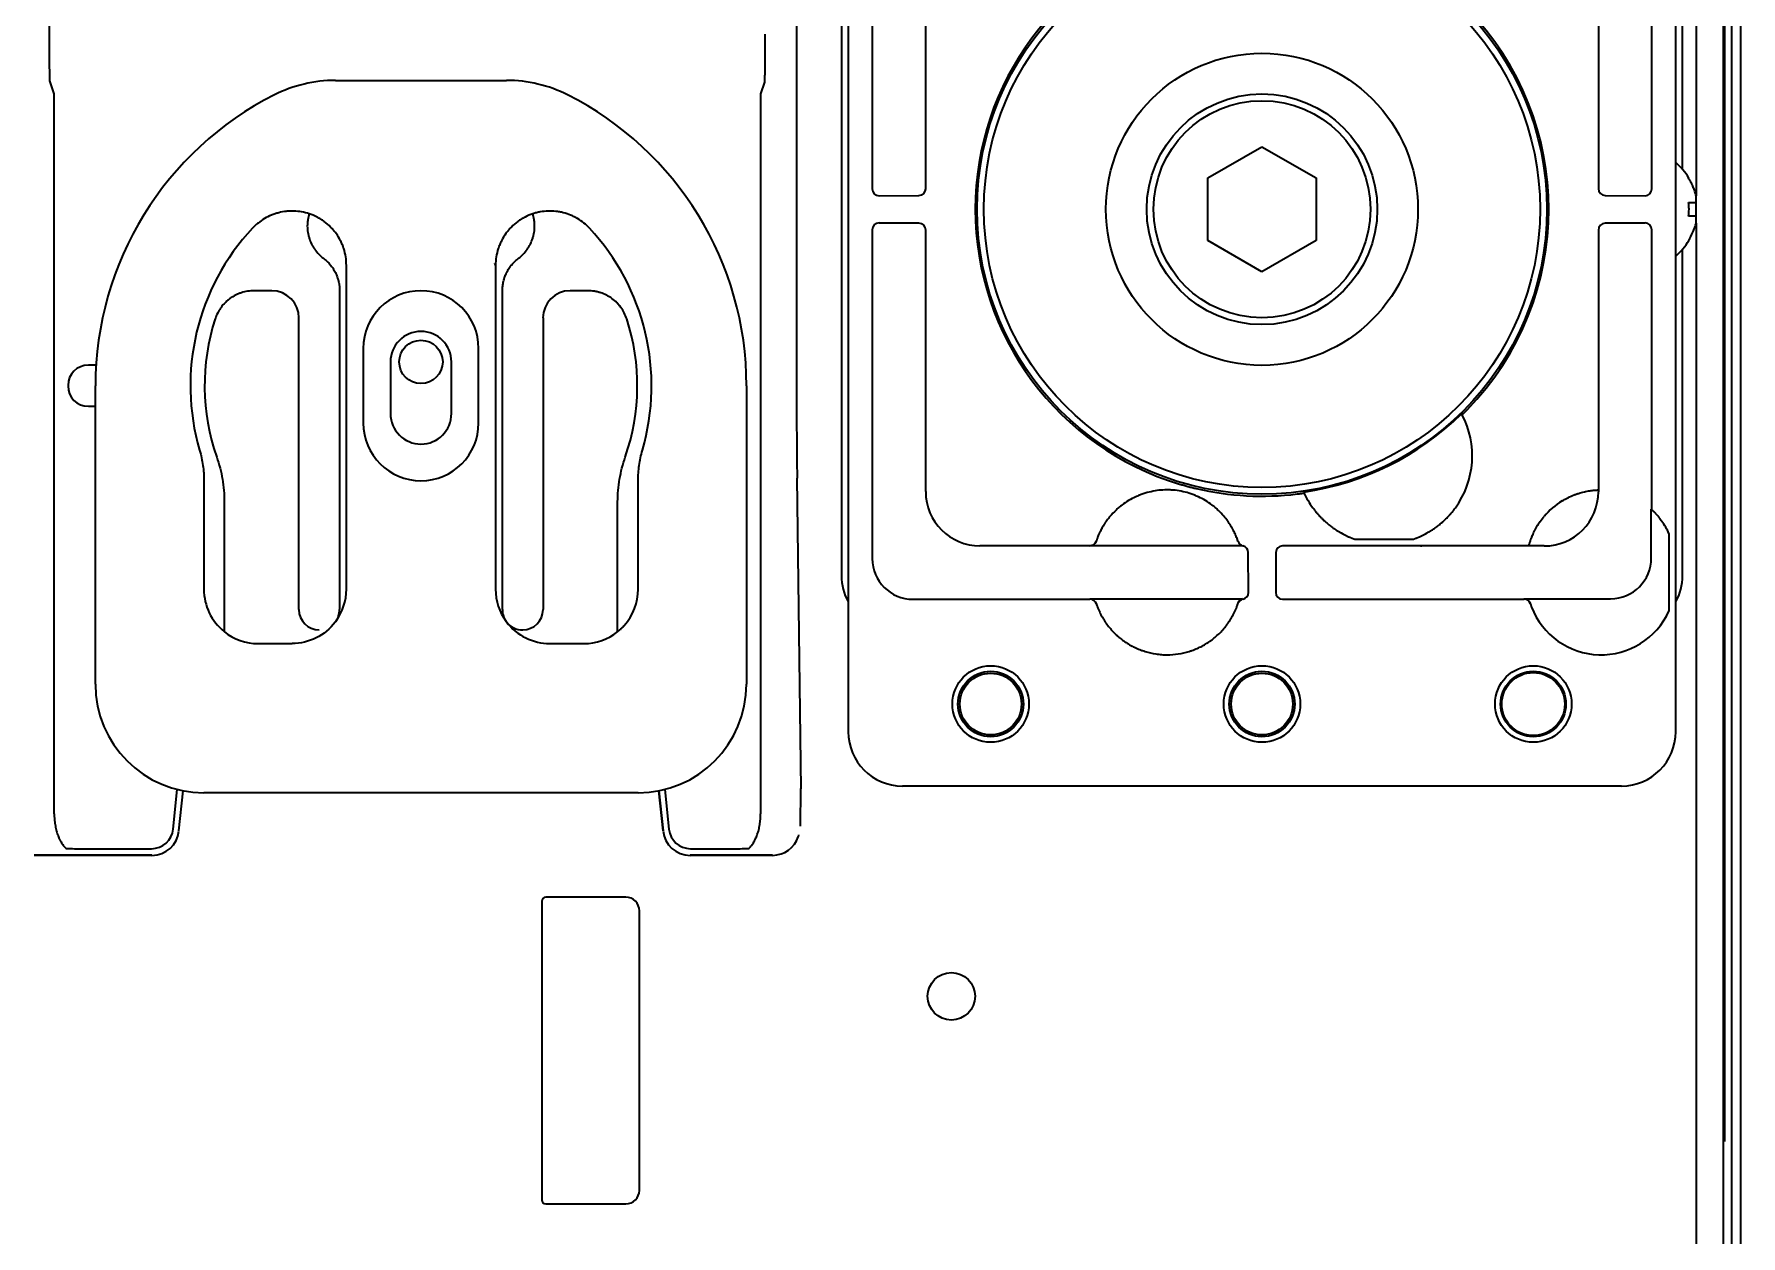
# Model space of a CAD drawing. Extents: x 6327 to 10269, y -393 to 3371.
# Drawn here: x 9053.6 to 9179.4, y 3114.1 to 3202.6 of the extents above; entities that cross this region are included whole.
import ezdxf

# ---------------------------------------------------------------- set-up
doc = ezdxf.new("R2010")
doc.units = 0
doc.header["$LTSCALE"] = 5
doc.layers.add('1', color=7, linetype='CONTINUOUS', true_color=0xffffff)

msp = doc.modelspace()

# ---------------------------------------------------------------- linework, layer by layer
at = {"layer": '1', "color": 7, "linetype": 'Continuous', "lineweight": 35}
for p, q in [((9178.07, 3234.73), (9178.07, 2599.33)), ((9179.37, 2584.53), (9179.37, 3233.93)), ((9178.68, 3230.93), (9178.68, 2587.53)), ((9109.75, 3228.48), (9109.75, 3177.68)), ((9113.57, 3228.23), (9113.57, 3151.23)), ((9174.57, 3151.23), (9174.57, 3228.23)), ((9054.69, 3201.4), (9054.69, 3226.88)), ((9176.07, 3226.5), (9176.07, 3190.73)), ((9178.11, 3121.03), (9178.11, 3222.03)), ((9178.16, 3222.03), (9178.16, 3121.03)), ((9113.07, 3216.73), (9113.07, 3162.73)), ((9175.07, 3192.68), (9175.07, 3216.73)), ((9115.34, 3215.46), (9115.34, 3191.23)), ((9172.81, 3191.23), (9172.81, 3211.86)), ((9119.28, 3191.25), (9119.28, 3210.52)), ((9168.87, 3210.4), (9168.87, 3191.25)), ((9107.42, 3202.64), (9107.42, 3201.11)), ((9055.03, 3198.24), (9054.71, 3199.2)), ((9075.77, 3199.23), (9088.38, 3199.23)), ((9107.4, 3199.09), (9107.11, 3198.24)), ((9055.03, 3145.19), (9055.03, 3198.24)), ((9107.11, 3198.24), (9107.11, 3145.19)), ((9140.07, 3192.04), (9144.07, 3194.34)), ((9144.07, 3194.34), (9148.07, 3192.04)), ((9140.07, 3187.42), (9140.07, 3192.04)), ((9148.07, 3192.04), (9148.07, 3187.42)), ((9175.52, 3192.03), (9175.55, 3192.03)), ((9115.84, 3190.73), (9118.78, 3190.75)), ((9169.36, 3190.75), (9172.31, 3190.73)), ((9176.07, 3189.22), (9176.07, 3190.22)), ((9118.78, 3188.7), (9115.84, 3188.72)), ((9172.31, 3188.72), (9169.36, 3188.7)), ((9176.07, 3188.71), (9176.07, 2694.74)), ((9115.34, 3188.22), (9115.34, 3163.99)), ((9119.28, 3168.93), (9119.28, 3188.2)), ((9144.07, 3185.11), (9140.07, 3187.42)), ((9148.07, 3187.42), (9144.07, 3185.11)), ((9168.87, 3188.2), (9168.87, 3169.05)), ((9172.81, 3167.59), (9172.81, 3188.22)), ((9175.55, 3187.43), (9175.52, 3187.43)), ((9175.07, 3162.73), (9175.07, 3186.77)), ((9076.57, 3161.73), (9076.57, 3185.6)), ((9087.57, 3185.6), (9087.57, 3161.73)), ((9071.07, 3183.73), (9069.75, 3183.73)), ((9076.07, 3183.73), (9076.07, 3160.23)), ((9088.07, 3160.23), (9088.07, 3183.73)), ((9094.39, 3183.73), (9093.07, 3183.73)), ((9073.07, 3160.23), (9073.07, 3181.73)), ((9091.07, 3181.73), (9091.07, 3160.23)), ((9077.82, 3179.48), (9077.82, 3173.98)), ((9086.32, 3173.98), (9086.32, 3179.48)), ((9057.55, 3178.25), (9057.55, 3178.25)), ((9058.12, 3178.25), (9057.55, 3178.25)), ((9079.82, 3178.48), (9079.82, 3174.68)), ((9084.32, 3174.68), (9084.32, 3178.48)), ((9056.05, 3176.75), (9056.05, 3176.75)), ((9056.05, 3176.75), (9056.05, 3176.71)), ((9056.05, 3176.71), (9056.05, 3176.71)), ((9058.07, 3154.73), (9058.07, 3176.73)), ((9106.07, 3176.73), (9106.07, 3154.73)), ((9057.55, 3175.21), (9057.55, 3175.21)), ((9057.55, 3175.21), (9058.07, 3175.21)), ((9077.82, 3173.98), (9077.81, 3173.98)), ((9066.07, 3169.73), (9066.07, 3161.73)), ((9098.07, 3161.73), (9098.07, 3169.73)), ((9109.79, 3169.91), (9110.07, 3147.02)), ((9067.57, 3168.17), (9067.57, 3158.6)), ((9096.57, 3158.6), (9096.57, 3168.17)), ((9168.87, 3169.05), (9168.88, 3169.05)), ((9168.88, 3169.05), (9168.88, 3168.92)), ((9172.77, 3164.03), (9172.77, 3167.62)), ((9174.07, 3165.84), (9174.07, 3160.11)), ((9131.38, 3164.93), (9123.28, 3164.93)), ((9142.62, 3164.92), (9131.37, 3164.92)), ((9131.85, 3165.27), (9131.85, 3165.27)), ((9143.07, 3161.49), (9143.05, 3164.44)), ((9145.09, 3164.44), (9145.08, 3161.49)), ((9150.29, 3164.93), (9145.59, 3164.93)), ((9150.38, 3164.93), (9150.29, 3164.93)), ((9150.88, 3164.93), (9150.38, 3164.93)), ((9150.88, 3165.43), (9155.26, 3165.43)), ((9155.26, 3164.93), (9150.88, 3164.93)), ((9155.76, 3164.93), (9155.26, 3164.93)), ((9155.86, 3164.93), (9155.76, 3164.93)), ((9163.75, 3164.93), (9155.86, 3164.93)), ((9163.75, 3164.92), (9163.75, 3164.93)), ((9164.88, 3164.92), (9163.75, 3164.92)), ((9118.34, 3160.99), (9131.39, 3160.99)), ((9131.37, 3161.03), (9142.55, 3161.03)), ((9131.85, 3160.67), (9131.86, 3160.65)), ((9145.58, 3160.99), (9163.39, 3160.99)), ((9163.37, 3161.03), (9169.77, 3161.03)), ((9070.07, 3157.73), (9072.57, 3157.73)), ((9091.57, 3157.73), (9094.07, 3157.73)), ((9063.8, 3144.04), (9064.1, 3146.97)), ((9064.23, 3143.92), (9064.53, 3146.88)), ((9064.53, 3146.88), (9064.53, 3146.88)), ((9099.61, 3146.88), (9099.92, 3143.92)), ((9099.92, 3143.92), (9099.61, 3146.88)), ((9100.04, 3146.97), (9100.35, 3144.04)), ((9110.04, 3144.27), (9110.07, 3147.02)), ((9117.57, 3147.23), (9170.57, 3147.23)), ((9098.07, 3146.73), (9066.07, 3146.73)), ((9110.04, 3144.27), (9110.04, 3144.27)), ((9064.23, 3143.92), (9064.23, 3143.92)), ((9099.92, 3143.92), (9099.92, 3143.92)), ((9109.89, 3143.49), (9109.93, 3143.62)), ((9053.55, 3142.12), (9062.24, 3142.12)), ((9053.55, 3142.12), (9053.55, 3142.12)), ((9062.24, 3142.12), (9053.55, 3142.12)), ((9056.53, 3142.61), (9062.21, 3142.61)), ((9062.24, 3142.12), (9062.24, 3142.12)), ((9101.91, 3142.12), (9107.99, 3142.12)), ((9101.91, 3142.12), (9101.91, 3142.12)), ((9107.99, 3142.12), (9101.91, 3142.12)), ((9101.94, 3142.61), (9105.61, 3142.61)), ((9107.99, 3142.12), (9107.99, 3142.12)), ((9090.97, 3138.73), (9090.97, 3116.73)), ((9097.17, 3139.03), (9091.27, 3139.03)), ((9098.17, 3117.43), (9098.17, 3138.03)), ((9091.27, 3116.43), (9097.17, 3116.43))]:
    msp.add_line(p, q, dxfattribs=at)
for centre, radius in [((9144.07, 3189.73), 21), ((9144.07, 3189.73), 20.5), ((9144.07, 3189.73), 11.5), ((9144.07, 3189.73), 8.5), ((9144.07, 3189.73), 8), ((9082.07, 3178.48), 1.6), ((9124.07, 3153.27), 2.82), ((9124.07, 3153.27), 2.41), ((9144.07, 3153.27), 2.82), ((9144.07, 3153.27), 2.41), ((9164.07, 3153.27), 2.82), ((9164.07, 3153.27), 2.41), ((9164.07, 3153.27), 2.32), ((9124.07, 3153.27), 2.27), ((9144.07, 3153.27), 2.27), ((9121.17, 3131.73), 1.75)]:
    msp.add_circle(centre, radius, dxfattribs=at)
for centre, radius, start, end in [((9144.07, 3189.73), 21.14, 106.698, 253.3023), ((9144.07, 3189.73), 21.14, 315.6607, 44.3393), ((9075.77, 3189.23), 10, 90, 116.7655), ((9088.38, 3189.23), 10, 63.2345, 90), ((9082.07, 3176.73), 24, 116.7655, 180), ((9082.07, 3176.73), 24, 0, 63.2345), ((9171.45, 3189.53), 4.8, 31.3727, 49.458), ((9082.07, 3176.73), 17, 136.9472, 196.2606), ((9082.07, 3176.73), 17, 343.7394, 43.0512), ((9171.45, 3189.93), 4.8, 310.542, 328.6273), ((9082.07, 3179.48), 4.25, 0, 180), ((9082.07, 3176.73), 15.95, 162.0029, 199.2463), ((9082.07, 3176.73), 15.95, 340.7537, 17.9971), ((9082.07, 3178.48), 2.25, 0, 180), ((9082.07, 3174.68), 2.25, 180, 0), ((9144.07, 3189.73), 21.07, 278.3892, 314.3021), ((9153.07, 3171.55), 6.5, 323.9482, 27.9503), ((9082.07, 3173.98), 4.25, 180, 0), ((9144.07, 3189.73), 21.14, 256.7503, 277.0306), ((9153.07, 3171.55), 6.5, 204.741, 216.0518), ((9169.07, 3163.55), 5.5, 121.5261, 139.8844), ((9169.07, 3163.55), 5.5, 24.62, 35.3312), ((9169.07, 3162.4), 5.5, 201.107, 335.38), ((9066.07, 3154.73), 8, 180, 270), ((9098.07, 3154.73), 8, 270, 0), ((9091.27, 3138.73), 0.3, 90, 180), ((9097.17, 3138.03), 1, 0, 90), ((9091.27, 3116.73), 0.3, 180, 270), ((9097.17, 3117.43), 1, 270, 0)]:
    msp.add_arc(centre, radius, start, end, dxfattribs=at)
for centre, major_axis, ratio, start_param, end_param in [((9115.84, 3191.23), (0.448, 0.224), 0.999239, 2.678052, 4.248696), ((9118.78, 3191.25), (0.224, 0.447), 0.99981, 3.605286, 5.17593), ((9169.37, 3191.25), (-0.224, 0.447), 0.99981, 1.107255, 2.677899), ((9172.31, 3191.23), (-0.448, 0.224), 0.999239, 2.03449, 3.605134), ((9115.84, 3188.22), (-0.448, 0.224), 0.999239, 5.176082, 6.746726), ((9118.78, 3188.2), (0.224, -0.447), 0.99981, 1.107255, 2.677899), ((9169.37, 3188.2), (-0.224, -0.447), 0.99981, 3.605286, 5.17593), ((9172.31, 3188.22), (0.448, 0.224), 0.999239, 5.819644, 7.390288), ((9071.07, 3181.72), (-1.42, -1.42), 0.998783, 2.356803, 3.926382), ((9093.07, 3181.72), (1.42, -1.42), 0.998783, 2.356803, 3.926382), ((9057.55, 3176.75), (1.06, -1.06), 0.998631, 2.356537, 3.926648), ((9109.99, 3177.64), (0, -13.52), 0.017454, 4.70958, 5.321395), ((9057.55, 3176.71), (-1.06, -1.06), 0.998631, 5.49813, 7.068241), ((5671.45, -72.1), (3486.44, 3247.99), 0.03512, 6.273761, 6.274076), ((9123.28, 3168.93), (-2.83, 2.83), 0.999924, 0.78555, 2.356042), ((13843.25, 3974.77), (4696.56, 804.42), 0.03512, 3.150702, 3.151017), ((9164.87, 3168.92), (-2.83, 2.83), 0.999695, 2.356347, 3.926839), ((9170.77, -4059.09), (0, 7227.62), 0.017452, 6.267025, 6.267338), ((9131.38, 3165.43), (0.475, -0.156), 0.999831, 5.030486, 6.282512), ((9142.78, 3165.41), (0.476, 0.155), 0.999754, 3.133975, 4.161422), ((9142.55, 3164.43), (-0.447, 0.224), 0.99981, 3.605286, 4.952817), ((9145.59, 3164.43), (0.447, 0.224), 0.99981, 1.107255, 2.677899), ((9118.34, 3163.99), (2.12, 2.12), 0.999543, 2.356347, 3.926839), ((9169.77, 3164.03), (2.12, -2.12), 0.999695, 5.497939, 7.068431), ((9117.07, 3162.73), (-2.83, -2.83), 0.999695, 5.497939, 6.003271), ((9171.07, 3162.73), (2.83, -2.83), 0.999695, 0.279915, 0.785246), ((9070.07, 3161.73), (2.83, 2.83), 0.999695, 2.356347, 3.251938), ((9072.57, 3161.73), (-2.83, 2.83), 0.999695, 3.290549, 3.926839), ((9091.57, 3161.73), (2.83, 2.83), 0.999695, 2.356347, 2.992639), ((9094.07, 3161.73), (-2.83, 2.83), 0.999695, 3.197702, 3.926839), ((9131.39, 3160.49), (-0.475, -0.157), 0.999831, 3.145682, 4.39242), ((9142.77, 3160.51), (0.473, -0.161), 0.999761, 2.10121, 3.149501), ((9142.55, 3161.53), (-0.224, 0.447), 0.99981, 2.678052, 2.916971), ((9142.57, 3161.49), (-0.224, 0.448), 0.999239, 2.880101, 4.248696), ((9145.58, 3161.49), (0.224, 0.448), 0.999239, 2.03449, 3.605134), ((9169.07, 3162.9), (5.68, 1.92), 0.999938, 3.132345, 3.139281), ((9163.39, 3160.49), (-0.474, -0.159), 0.999831, 3.141593, 4.388346), ((9169.08, 3162.4), (5.23, 1.73), 0.999252, 3.138522, 3.145428), ((9074.57, 3160.23), (1.06, 1.06), 0.998783, 2.356803, 3.926991), ((9074.57, 3160.23), (-1.06, 1.06), 0.998783, 3.302332, 3.926382), ((9089.57, 3160.23), (1.06, 1.06), 0.998783, 2.356803, 2.980862), ((9089.57, 3160.23), (-1.06, 1.06), 0.998783, 2.356195, 3.926382), ((9070.07, 3161.73), (2.83, 2.83), 0.999695, 3.251938, 3.926839), ((9089.57, 3160.23), (1.06, 1.06), 0.998783, 3.018958, 3.926991), ((9091.57, 3161.73), (2.83, 2.83), 0.999695, 3.006925, 3.926839), ((9094.07, 3161.73), (-2.83, 2.83), 0.999695, 2.356347, 3.031247), ((9117.57, 3151.23), (2.83, 2.83), 0.999695, 2.356347, 3.926839), ((9170.57, 3151.23), (-2.83, 2.83), 0.999695, 2.356347, 3.926839), ((9109.82, 3167.48), (0.25, -20.46), 0.00052, 0.014008, 0.042602), ((9062.21, 3144.21), (-0.59, 1.49), 0.998412, 2.762801, 4.229076), ((9062.24, 3144.12), (0.74, -1.86), 0.999602, 5.904393, 7.370669), ((9101.91, 3144.12), (-0.74, -1.86), 0.999602, 5.195702, 6.661977), ((9101.94, 3144.21), (-0.59, -1.49), 0.998412, 5.195702, 6.661977), ((9107.99, 3144.12), (-0.63, -1.9), 0.999618, 0.32105, 1.570779), ((9056.53, 3142.71), (1.5, 0), 0.066383, 4.332394, 4.712389), ((9105.61, 3142.71), (1.5, 0), 0.066383, 4.712389, 5.092384)]:
    msp.add_ellipse(centre, major_axis=major_axis, ratio=ratio, start_param=start_param, end_param=end_param, dxfattribs=at)
at = {"layer": '1', "color": 7, "linetype": 'Continuous', "lineweight": 35, "extrusion": (2.95823e-31, -1.17146e-15, -1)}
msp.add_ellipse((9072.57, 3161.73), major_axis=(-2.83, 2.83), ratio=0.999695, start_param=3.006925, end_param=3.926839, dxfattribs=at)
at = {"layer": '1', "color": 7, "linetype": 'Continuous', "lineweight": 35}
for points, degree, knots in [([(9054.71, 3199.2), (9054.71, 3199.38), (9054.71, 3199.5), (9054.7, 3199.66), (9054.7, 3200.1), (9054.69, 3200.39), (9054.69, 3200.65), (9054.69, 3200.91), (9054.69, 3201.16), (9054.69, 3201.4)], 2, [0, 0, 0, 0.125, 0.125, 0.25, 0.5, 0.5, 0.75, 0.75, 1, 1, 1]), ([(9107.42, 3201.11), (9107.42, 3201.01), (9107.42, 3200.92), (9107.42, 3200.77), (9107.42, 3200.73), (9107.42, 3200.63), (9107.42, 3200.59), (9107.41, 3200.45), (9107.41, 3200.36), (9107.41, 3200.19), (9107.41, 3200.1), (9107.41, 3199.98), (9107.41, 3199.94), (9107.41, 3199.86), (9107.41, 3199.82), (9107.41, 3199.7), (9107.41, 3199.62), (9107.4, 3199.47), (9107.4, 3199.39), (9107.4, 3199.28), (9107.4, 3199.22), (9107.4, 3199.17), (9107.4, 3199.13), (9107.4, 3199.11), (9107.4, 3199.09)], 3, [0, 0, 0, 0, 0.125, 0.125, 0.1875, 0.1875, 0.25, 0.25, 0.375, 0.375, 0.5, 0.5, 0.5625, 0.5625, 0.625, 0.625, 0.75, 0.75, 0.875, 0.875, 0.9375, 0.96875, 0.96875, 1, 1, 1, 1]), ([(9073.83, 3189.4), (9073.65, 3189.46), (9073.46, 3189.51), (9073.09, 3189.57), (9072.9, 3189.59), (9072.67, 3189.6), (9072.62, 3189.6), (9072.52, 3189.6), (9072.47, 3189.6), (9072.33, 3189.6), (9072.24, 3189.59), (9071.95, 3189.56), (9071.77, 3189.52), (9071.49, 3189.45), (9071.4, 3189.43), (9071.27, 3189.38), (9071.22, 3189.37), (9071.13, 3189.33), (9071.09, 3189.32), (9070.87, 3189.22), (9070.7, 3189.14), (9070.37, 3188.95), (9070.22, 3188.84), (9070.03, 3188.69), (9069.99, 3188.66), (9069.92, 3188.6), (9069.82, 3188.5), (9069.72, 3188.4), (9069.65, 3188.33)], 3, [0, 0, 0, 0, 0.125, 0.125, 0.25, 0.25, 0.28125, 0.28125, 0.3125, 0.3125, 0.375, 0.375, 0.5, 0.5, 0.5625, 0.5625, 0.59375, 0.59375, 0.625, 0.625, 0.75, 0.75, 0.875, 0.875, 0.90625, 0.90625, 0.9375, 1, 1, 1, 1]), ([(9094.5, 3188.33), (9094.36, 3188.47), (9094.23, 3188.6), (9093.93, 3188.84), (9093.78, 3188.94), (9093.57, 3189.07), (9093.53, 3189.09), (9093.45, 3189.14), (9093.4, 3189.16), (9093.28, 3189.22), (9093.19, 3189.26), (9092.93, 3189.37), (9092.75, 3189.43), (9092.47, 3189.5), (9092.38, 3189.52), (9092.24, 3189.55), (9092.19, 3189.55), (9092.1, 3189.57), (9092.05, 3189.57), (9091.81, 3189.6), (9091.62, 3189.61), (9091.25, 3189.59), (9091.06, 3189.57), (9090.82, 3189.53), (9090.77, 3189.52), (9090.68, 3189.5), (9090.54, 3189.47), (9090.41, 3189.43), (9090.32, 3189.4)], 3, [0, 0, 0, 0, 0.125, 0.125, 0.25, 0.25, 0.28125, 0.28125, 0.3125, 0.3125, 0.375, 0.375, 0.5, 0.5, 0.5625, 0.5625, 0.59375, 0.59375, 0.625, 0.625, 0.75, 0.75, 0.875, 0.875, 0.90625, 0.90625, 0.9375, 1, 1, 1, 1]), ([(9175.52, 3190.23), (9175.64, 3190.23), (9175.75, 3190.23), (9175.89, 3190.23), (9175.93, 3190.23), (9176.01, 3190.23), (9176.04, 3190.23), (9176.07, 3190.23)], 3, [0, 0, 0, 0, 0.5, 0.5, 0.75, 0.75, 1, 1, 1, 1]), ([(9073.83, 3189.4), (9073.78, 3189.25), (9073.75, 3189.11), (9073.72, 3188.92), (9073.72, 3188.88), (9073.71, 3188.8), (9073.7, 3188.76), (9073.7, 3188.65), (9073.69, 3188.57), (9073.69, 3188.34), (9073.71, 3188.19), (9073.74, 3187.96), (9073.76, 3187.89), (9073.78, 3187.78), (9073.79, 3187.74), (9073.81, 3187.67), (9073.83, 3187.63), (9073.88, 3187.45), (9073.94, 3187.31), (9074.04, 3187.1), (9074.1, 3187), (9074.16, 3186.9), (9074.2, 3186.84), (9074.23, 3186.81), (9074.34, 3186.65), (9074.43, 3186.53), (9074.65, 3186.31), (9074.76, 3186.21), (9074.88, 3186.12)], 3, [0, 0, 0, 0, 0.125, 0.125, 0.15625, 0.15625, 0.1875, 0.1875, 0.25, 0.25, 0.375, 0.375, 0.4375, 0.4375, 0.46875, 0.46875, 0.5, 0.5, 0.625, 0.625, 0.6875, 0.71875, 0.71875, 0.75, 0.75, 0.875, 0.875, 1, 1, 1, 1]), ([(9076.57, 3185.6), (9076.57, 3185.81), (9076.56, 3186.02), (9076.49, 3186.43), (9076.44, 3186.63), (9076.37, 3186.86), (9076.36, 3186.88), (9076.35, 3186.93), (9076.34, 3186.96), (9076.31, 3187.03), (9076.29, 3187.08), (9076.23, 3187.22), (9076.19, 3187.32), (9076.05, 3187.6), (9075.94, 3187.77), (9075.79, 3187.99), (9075.75, 3188.03), (9075.71, 3188.09), (9075.69, 3188.11), (9075.66, 3188.15), (9075.57, 3188.25), (9075.48, 3188.35), (9075.26, 3188.57), (9075.11, 3188.71), (9074.9, 3188.86), (9074.85, 3188.89), (9074.77, 3188.95), (9074.72, 3188.98), (9074.59, 3189.06), (9074.5, 3189.11), (9074.22, 3189.25), (9074.03, 3189.33), (9073.83, 3189.4)], 3, [0, 0, 0, 0, 0.125, 0.125, 0.25, 0.25, 0.265625, 0.265625, 0.28125, 0.28125, 0.3125, 0.3125, 0.375, 0.375, 0.5, 0.5, 0.53125, 0.53125, 0.546875, 0.546875, 0.5625, 0.625, 0.625, 0.75, 0.75, 0.78125, 0.78125, 0.8125, 0.8125, 0.875, 0.875, 1, 1, 1, 1]), ([(9090.32, 3189.4), (9090.12, 3189.33), (9089.93, 3189.25), (9089.65, 3189.11), (9089.56, 3189.06), (9089.42, 3188.98), (9089.38, 3188.95), (9089.29, 3188.89), (9089.25, 3188.86), (9089.04, 3188.71), (9088.88, 3188.57), (9088.66, 3188.35), (9088.57, 3188.25), (9088.49, 3188.15), (9088.46, 3188.11), (9088.44, 3188.09), (9088.39, 3188.03), (9088.36, 3187.99), (9088.21, 3187.77), (9088.1, 3187.6), (9087.96, 3187.32), (9087.91, 3187.22), (9087.86, 3187.08), (9087.84, 3187.03), (9087.81, 3186.96), (9087.8, 3186.93), (9087.78, 3186.88), (9087.77, 3186.86), (9087.7, 3186.63), (9087.65, 3186.43), (9087.59, 3186.02), (9087.57, 3185.81), (9087.57, 3185.6)], 3, [0, 0, 0, 0, 0.125, 0.125, 0.1875, 0.1875, 0.21875, 0.21875, 0.25, 0.25, 0.375, 0.375, 0.4375, 0.453125, 0.453125, 0.46875, 0.46875, 0.5, 0.5, 0.625, 0.625, 0.6875, 0.6875, 0.71875, 0.71875, 0.734375, 0.734375, 0.75, 0.75, 0.875, 0.875, 1, 1, 1, 1]), ([(9089.26, 3186.12), (9089.38, 3186.21), (9089.5, 3186.31), (9089.71, 3186.53), (9089.81, 3186.65), (9089.92, 3186.81), (9089.94, 3186.84), (9089.98, 3186.9), (9090.05, 3187), (9090.1, 3187.1), (9090.2, 3187.31), (9090.26, 3187.45), (9090.32, 3187.63), (9090.33, 3187.67), (9090.35, 3187.74), (9090.36, 3187.78), (9090.39, 3187.89), (9090.4, 3187.96), (9090.44, 3188.19), (9090.45, 3188.34), (9090.45, 3188.57), (9090.45, 3188.65), (9090.44, 3188.76), (9090.44, 3188.8), (9090.43, 3188.88), (9090.42, 3188.92), (9090.4, 3189.11), (9090.36, 3189.25), (9090.32, 3189.4)], 3, [0, 0, 0, 0, 0.125, 0.125, 0.25, 0.25, 0.28125, 0.28125, 0.3125, 0.375, 0.375, 0.5, 0.5, 0.53125, 0.53125, 0.5625, 0.5625, 0.625, 0.625, 0.75, 0.75, 0.8125, 0.8125, 0.84375, 0.84375, 0.875, 0.875, 1, 1, 1, 1]), ([(9175.52, 3187.43), (9175.64, 3187.63), (9175.75, 3187.84), (9175.89, 3188.16), (9175.93, 3188.27), (9176.01, 3188.5), (9176.04, 3188.61), (9176.07, 3188.73)], 3, [0, 0, 0, 0, 0.5, 0.5, 0.75, 0.75, 1, 1, 1, 1]), ([(9074.88, 3186.12), (9074.98, 3186.05), (9075.06, 3185.97), (9075.23, 3185.82), (9075.31, 3185.73), (9075.42, 3185.6), (9075.47, 3185.53), (9075.52, 3185.46), (9075.56, 3185.41), (9075.57, 3185.39), (9075.65, 3185.27), (9075.71, 3185.17), (9075.81, 3184.96), (9075.86, 3184.86), (9075.91, 3184.69), (9075.93, 3184.64), (9075.96, 3184.56), (9075.96, 3184.53), (9075.98, 3184.47), (9075.99, 3184.44), (9076.02, 3184.3), (9076.06, 3184.08), (9076.07, 3183.84), (9076.07, 3183.73)], 3, [0, 0, 0, 0, 0.125, 0.125, 0.25, 0.25, 0.3125, 0.34375, 0.34375, 0.375, 0.375, 0.5, 0.5, 0.625, 0.625, 0.6875, 0.6875, 0.71875, 0.71875, 0.75, 0.75, 0.875, 1, 1, 1, 1]), ([(9088.07, 3183.73), (9088.07, 3183.84), (9088.08, 3183.96), (9088.11, 3184.19), (9088.13, 3184.3), (9088.17, 3184.47), (9088.18, 3184.52), (9088.2, 3184.61), (9088.21, 3184.63), (9088.23, 3184.69), (9088.24, 3184.72), (9088.29, 3184.85), (9088.33, 3184.96), (9088.44, 3185.17), (9088.49, 3185.26), (9088.59, 3185.41), (9088.62, 3185.46), (9088.67, 3185.53), (9088.69, 3185.55), (9088.72, 3185.6), (9088.74, 3185.62), (9088.84, 3185.73), (9088.99, 3185.9), (9089.17, 3186.05), (9089.26, 3186.12)], 3, [0, 0, 0, 0, 0.125, 0.125, 0.25, 0.25, 0.3125, 0.3125, 0.34375, 0.34375, 0.375, 0.375, 0.5, 0.5, 0.625, 0.625, 0.6875, 0.6875, 0.71875, 0.71875, 0.75, 0.75, 0.875, 1, 1, 1, 1]), ([(9069.75, 3183.73), (9069.6, 3183.73), (9069.44, 3183.71), (9069.13, 3183.66), (9068.98, 3183.63), (9068.79, 3183.57), (9068.75, 3183.55), (9068.68, 3183.53), (9068.57, 3183.48), (9068.46, 3183.44), (9068.26, 3183.33), (9068.12, 3183.25), (9067.96, 3183.13), (9067.93, 3183.11), (9067.87, 3183.06), (9067.84, 3183.03), (9067.75, 3182.96), (9067.69, 3182.9), (9067.52, 3182.74), (9067.42, 3182.62), (9067.31, 3182.46), (9067.29, 3182.43), (9067.24, 3182.36), (9067.22, 3182.33), (9067.16, 3182.23), (9067.12, 3182.16), (9067.01, 3181.95), (9066.95, 3181.8), (9066.9, 3181.65)], 3, [0, 0, 0, 0, 0.125, 0.125, 0.25, 0.25, 0.28125, 0.28125, 0.3125, 0.375, 0.375, 0.5, 0.5, 0.53125, 0.53125, 0.5625, 0.5625, 0.625, 0.625, 0.75, 0.75, 0.78125, 0.78125, 0.8125, 0.8125, 0.875, 0.875, 1, 1, 1, 1]), ([(9097.24, 3181.65), (9097.19, 3181.8), (9097.13, 3181.95), (9096.99, 3182.23), (9096.91, 3182.36), (9096.79, 3182.52), (9096.77, 3182.55), (9096.72, 3182.61), (9096.65, 3182.71), (9096.57, 3182.79), (9096.4, 3182.96), (9096.28, 3183.06), (9096.12, 3183.18), (9096.09, 3183.2), (9096.03, 3183.24), (9095.99, 3183.26), (9095.89, 3183.32), (9095.82, 3183.36), (9095.61, 3183.47), (9095.47, 3183.53), (9095.28, 3183.59), (9095.25, 3183.6), (9095.17, 3183.62), (9095.13, 3183.63), (9095.02, 3183.66), (9094.94, 3183.68), (9094.71, 3183.71), (9094.55, 3183.73), (9094.39, 3183.73)], 3, [0, 0, 0, 0, 0.125, 0.125, 0.25, 0.25, 0.28125, 0.28125, 0.3125, 0.375, 0.375, 0.5, 0.5, 0.53125, 0.53125, 0.5625, 0.5625, 0.625, 0.625, 0.75, 0.75, 0.78125, 0.78125, 0.8125, 0.8125, 0.875, 0.875, 1, 1, 1, 1]), ([(9158.81, 3174.6), (9158.82, 3174.6), (9158.82, 3174.6), (9158.83, 3174.6), (9158.83, 3174.61), (9158.84, 3174.61), (9158.84, 3174.61), (9158.84, 3174.62), (9158.84, 3174.62), (9158.86, 3174.63), (9158.87, 3174.64), (9158.89, 3174.66), (9158.9, 3174.67), (9158.92, 3174.68), (9158.93, 3174.7), (9158.95, 3174.71), (9158.97, 3174.73), (9158.98, 3174.74), (9159.01, 3174.77), (9159.03, 3174.79), (9159.06, 3174.82), (9159.08, 3174.83), (9159.1, 3174.86), (9159.11, 3174.87), (9159.15, 3174.9), (9159.17, 3174.93), (9159.19, 3174.95)], 3, [0, 0, 0, 0, 0.125, 0.125, 0.1875, 0.1875, 0.21875, 0.21875, 0.25, 0.25, 0.375, 0.375, 0.4375, 0.4375, 0.5, 0.5625, 0.5625, 0.625, 0.625, 0.75, 0.75, 0.8125, 0.8125, 0.875, 0.875, 1, 1, 1, 1]), ([(9067.01, 3171.47), (9067.11, 3171.2), (9067.19, 3170.93), (9067.33, 3170.39), (9067.44, 3169.85), (9067.51, 3169.29), (9067.56, 3168.74), (9067.57, 3168.46), (9067.57, 3168.17)], 3, [0, 0, 0, 0, 0.25, 0.25, 0.5, 0.75, 0.75, 1, 1, 1, 1]), ([(9096.57, 3168.17), (9096.57, 3168.46), (9096.58, 3168.74), (9096.63, 3169.29), (9096.7, 3169.85), (9096.82, 3170.39), (9096.96, 3170.93), (9097.04, 3171.2), (9097.13, 3171.47)], 3, [0, 0, 0, 0, 0.25, 0.25, 0.5, 0.75, 0.75, 1, 1, 1, 1]), ([(9138, 3169.48), (9138.1, 3169.45), (9138.2, 3169.42), (9138.41, 3169.36), (9138.61, 3169.3), (9138.82, 3169.25), (9139.02, 3169.2), (9139.12, 3169.17), (9139.23, 3169.15)], 3, [0, 0, 0, 0, 0.25, 0.25, 0.5, 0.75, 0.75, 1, 1, 1, 1]), ([(9141.26, 3167.11), (9141.14, 3167.26), (9141, 3167.41), (9140.78, 3167.61), (9140.71, 3167.68), (9140.59, 3167.78), (9140.55, 3167.81), (9140.48, 3167.87), (9140.44, 3167.9), (9140.24, 3168.05), (9140.07, 3168.16), (9139.73, 3168.37), (9139.56, 3168.46), (9139.29, 3168.58), (9139.2, 3168.62), (9139.06, 3168.68), (9139.01, 3168.7), (9138.92, 3168.73), (9138.87, 3168.75), (9138.64, 3168.83), (9138.45, 3168.88), (9138.06, 3168.96), (9137.86, 3169), (9137.57, 3169.03), (9137.47, 3169.04), (9137.32, 3169.04), (9137.27, 3169.05), (9137.17, 3169.05), (9137.12, 3169.05), (9136.87, 3169.05), (9136.67, 3169.04), (9136.28, 3169), (9136.09, 3168.96), (9135.7, 3168.88), (9135.51, 3168.83), (9135.27, 3168.75), (9135.22, 3168.73), (9135.13, 3168.7), (9134.99, 3168.64), (9134.85, 3168.58), (9134.58, 3168.46), (9134.41, 3168.37), (9134.07, 3168.16), (9133.91, 3168.05), (9133.71, 3167.9), (9133.67, 3167.87), (9133.59, 3167.81), (9133.47, 3167.71), (9133.36, 3167.61), (9133.15, 3167.41), (9133.01, 3167.26), (9132.88, 3167.11)], 3, [0, 0, 0, 0, 0.0625, 0.0625, 0.09375, 0.09375, 0.109375, 0.109375, 0.125, 0.125, 0.1875, 0.1875, 0.25, 0.25, 0.28125, 0.28125, 0.296875, 0.296875, 0.3125, 0.3125, 0.375, 0.375, 0.4375, 0.4375, 0.46875, 0.46875, 0.484375, 0.484375, 0.5, 0.5, 0.5625, 0.5625, 0.625, 0.625, 0.6875, 0.6875, 0.703125, 0.703125, 0.71875, 0.75, 0.75, 0.8125, 0.8125, 0.875, 0.875, 0.890625, 0.890625, 0.90625, 0.9375, 0.9375, 1, 1, 1, 1]), ([(9146.66, 3168.75), (9146.69, 3168.75), (9146.73, 3168.75), (9146.78, 3168.76), (9146.79, 3168.76), (9146.82, 3168.77), (9146.84, 3168.77), (9146.88, 3168.78), (9146.91, 3168.78), (9146.96, 3168.79), (9146.97, 3168.79), (9146.99, 3168.79), (9147, 3168.79), (9147.01, 3168.8), (9147.01, 3168.8), (9147.04, 3168.8), (9147.06, 3168.81), (9147.09, 3168.81), (9147.09, 3168.81), (9147.1, 3168.81), (9147.11, 3168.81), (9147.12, 3168.82), (9147.13, 3168.82), (9147.14, 3168.82), (9147.15, 3168.83), (9147.16, 3168.83), (9147.17, 3168.83), (9147.17, 3168.83), (9147.17, 3168.83), (9147.17, 3168.83)], 3, [0, 0, 0, 0, 0.125, 0.125, 0.1875, 0.1875, 0.25, 0.25, 0.375, 0.375, 0.4375, 0.4375, 0.46875, 0.46875, 0.5, 0.5, 0.625, 0.625, 0.65625, 0.65625, 0.6875, 0.6875, 0.75, 0.75, 0.875, 0.875, 0.9375, 0.9375, 1, 1, 1, 1]), ([(9166.2, 3168.24), (9166.27, 3168.28), (9166.34, 3168.33), (9166.49, 3168.41), (9166.56, 3168.44), (9166.78, 3168.55), (9166.93, 3168.62), (9167.12, 3168.69), (9167.15, 3168.71), (9167.21, 3168.73), (9167.23, 3168.73), (9167.27, 3168.75), (9167.36, 3168.78), (9167.45, 3168.81), (9167.59, 3168.85), (9167.66, 3168.87), (9167.8, 3168.9), (9167.87, 3168.92), (9167.93, 3168.93)], 3, [0, 0, 0, 0, 0.125, 0.125, 0.25, 0.25, 0.5, 0.5, 0.5625, 0.5625, 0.59375, 0.59375, 0.625, 0.75, 0.75, 0.875, 0.875, 1, 1, 1, 1]), ([(9167.93, 3168.93), (9168, 3168.95), (9168.07, 3168.96), (9168.2, 3168.98), (9168.26, 3168.99), (9168.37, 3169.01), (9168.43, 3169.01), (9168.52, 3169.03), (9168.57, 3169.03), (9168.65, 3169.04), (9168.69, 3169.04), (9168.75, 3169.04), (9168.77, 3169.04), (9168.82, 3169.05), (9168.85, 3169.05), (9168.86, 3169.05), (9168.87, 3169.05)], 3, [0, 0, 0, 0, 0.125, 0.125, 0.25, 0.25, 0.375, 0.375, 0.5, 0.5, 0.625, 0.625, 0.75, 0.75, 0.875, 1, 1, 1, 1]), ([(9132.88, 3167.11), (9132.79, 3167.01), (9132.71, 3166.9), (9132.59, 3166.74), (9132.55, 3166.69), (9132.5, 3166.61), (9132.48, 3166.58), (9132.45, 3166.53), (9132.43, 3166.5), (9132.34, 3166.36), (9132.28, 3166.26), (9132.2, 3166.11), (9132.18, 3166.06), (9132.15, 3166), (9132.14, 3165.98), (9132.13, 3165.96), (9132.12, 3165.95), (9132.1, 3165.91), (9132.09, 3165.89), (9132.04, 3165.78), (9132.01, 3165.7), (9131.97, 3165.6), (9131.96, 3165.59), (9131.95, 3165.56), (9131.95, 3165.55), (9131.94, 3165.54), (9131.93, 3165.5), (9131.9, 3165.43), (9131.89, 3165.39), (9131.88, 3165.36), (9131.88, 3165.35), (9131.87, 3165.33), (9131.87, 3165.33), (9131.86, 3165.31), (9131.85, 3165.29), (9131.85, 3165.28), (9131.85, 3165.28)], 3, [0, 0, 0, 0, 0.125, 0.125, 0.1875, 0.1875, 0.21875, 0.21875, 0.25, 0.25, 0.375, 0.375, 0.4375, 0.4375, 0.453125, 0.453125, 0.46875, 0.46875, 0.5, 0.5, 0.625, 0.625, 0.65625, 0.65625, 0.671875, 0.671875, 0.6875, 0.75, 0.8125, 0.8125, 0.84375, 0.84375, 0.875, 0.875, 0.9375, 1, 1, 1, 1]), ([(9142.11, 3165.76), (9142.09, 3165.8), (9142.07, 3165.85), (9142.02, 3165.95), (9141.99, 3166.01), (9141.95, 3166.09), (9141.93, 3166.13), (9141.91, 3166.17), (9141.89, 3166.2), (9141.88, 3166.21), (9141.84, 3166.29), (9141.81, 3166.34), (9141.74, 3166.46), (9141.7, 3166.52), (9141.64, 3166.61), (9141.62, 3166.64), (9141.58, 3166.7), (9141.56, 3166.73), (9141.45, 3166.88), (9141.36, 3167), (9141.26, 3167.11)], 3, [0, 0, 0, 0, 0.125, 0.125, 0.25, 0.25, 0.3125, 0.34375, 0.34375, 0.375, 0.375, 0.5, 0.5, 0.625, 0.625, 0.6875, 0.6875, 0.75, 0.75, 1, 1, 1, 1]), ([(9147.82, 3167.73), (9147.9, 3167.62), (9147.98, 3167.51), (9148.11, 3167.36), (9148.15, 3167.31), (9148.22, 3167.23), (9148.24, 3167.21), (9148.28, 3167.16), (9148.3, 3167.14), (9148.35, 3167.09), (9148.37, 3167.06), (9148.42, 3167.02), (9148.44, 3167), (9148.51, 3166.93), (9148.55, 3166.88), (9148.69, 3166.75), (9148.78, 3166.67), (9148.96, 3166.52), (9149.04, 3166.45), (9149.18, 3166.35), (9149.22, 3166.32), (9149.31, 3166.25), (9149.35, 3166.22), (9149.43, 3166.17), (9149.47, 3166.14), (9149.53, 3166.1), (9149.55, 3166.09), (9149.59, 3166.06), (9149.61, 3166.05), (9149.66, 3166.02), (9149.7, 3166), (9149.76, 3165.96), (9149.79, 3165.94), (9149.81, 3165.93)], 3, [0, 0, 0, 0, 0.125, 0.125, 0.1875, 0.1875, 0.21875, 0.21875, 0.25, 0.25, 0.28125, 0.28125, 0.3125, 0.3125, 0.375, 0.375, 0.5, 0.5, 0.625, 0.625, 0.6875, 0.6875, 0.75, 0.75, 0.8125, 0.8125, 0.84375, 0.84375, 0.875, 0.875, 0.9375, 0.9375, 1, 1, 1, 1]), ([(9156.33, 3165.93), (9156.36, 3165.94), (9156.39, 3165.96), (9156.43, 3165.99), (9156.45, 3166), (9156.48, 3166.02), (9156.5, 3166.03), (9156.56, 3166.06), (9156.59, 3166.09), (9156.65, 3166.13), (9156.67, 3166.14), (9156.71, 3166.17), (9156.73, 3166.18), (9156.8, 3166.22), (9156.84, 3166.25), (9156.93, 3166.32), (9156.97, 3166.35), (9157.1, 3166.45), (9157.19, 3166.52), (9157.3, 3166.62), (9157.33, 3166.64), (9157.37, 3166.68), (9157.44, 3166.74), (9157.51, 3166.8), (9157.64, 3166.93), (9157.73, 3167.02), (9157.86, 3167.16), (9157.91, 3167.21), (9157.97, 3167.28), (9157.99, 3167.31), (9158.04, 3167.36), (9158.06, 3167.38), (9158.17, 3167.51), (9158.25, 3167.62), (9158.33, 3167.73)], 3, [0, 0, 0, 0, 0.0625, 0.0625, 0.09375, 0.09375, 0.125, 0.125, 0.1875, 0.1875, 0.21875, 0.21875, 0.25, 0.25, 0.3125, 0.3125, 0.375, 0.375, 0.5, 0.5, 0.53125, 0.53125, 0.5625, 0.625, 0.625, 0.75, 0.75, 0.8125, 0.8125, 0.84375, 0.84375, 0.875, 0.875, 1, 1, 1, 1]), ([(9163.75, 3164.93), (9163.75, 3164.93), (9163.75, 3164.94), (9163.76, 3164.96), (9163.76, 3164.98), (9163.77, 3165.02), (9163.78, 3165.05), (9163.78, 3165.06), (9163.79, 3165.07), (9163.79, 3165.08), (9163.79, 3165.1), (9163.8, 3165.11), (9163.81, 3165.16), (9163.83, 3165.22), (9163.86, 3165.3), (9163.88, 3165.37), (9163.89, 3165.4), (9163.91, 3165.44), (9163.91, 3165.46), (9163.92, 3165.47), (9163.94, 3165.53), (9163.96, 3165.58), (9164.03, 3165.74), (9164.08, 3165.85), (9164.15, 3166.01), (9164.17, 3166.04), (9164.2, 3166.1), (9164.21, 3166.13), (9164.26, 3166.22), (9164.3, 3166.28), (9164.37, 3166.41), (9164.41, 3166.47), (9164.47, 3166.57), (9164.49, 3166.6), (9164.54, 3166.66), (9164.56, 3166.69), (9164.67, 3166.85), (9164.76, 3166.98), (9164.87, 3167.1)], 3, [0, 0, 0, 0, 0.0625, 0.0625, 0.125, 0.1875, 0.1875, 0.203125, 0.203125, 0.21875, 0.21875, 0.25, 0.25, 0.3125, 0.375, 0.375, 0.40625, 0.421875, 0.421875, 0.4375, 0.4375, 0.5, 0.5, 0.625, 0.625, 0.65625, 0.65625, 0.6875, 0.6875, 0.75, 0.75, 0.8125, 0.8125, 0.84375, 0.84375, 0.875, 0.875, 1, 1, 1, 1]), ([(9172.81, 3167.59), (9172.81, 3167.59), (9172.81, 3167.58), (9172.82, 3167.58), (9172.83, 3167.57), (9172.84, 3167.56), (9172.84, 3167.56), (9172.85, 3167.55), (9172.86, 3167.54), (9172.88, 3167.53), (9172.89, 3167.51), (9172.91, 3167.49), (9172.92, 3167.49), (9172.93, 3167.47), (9172.94, 3167.47), (9172.96, 3167.44), (9172.98, 3167.43), (9173.01, 3167.39), (9173.03, 3167.37), (9173.06, 3167.34), (9173.07, 3167.33), (9173.08, 3167.31), (9173.09, 3167.3), (9173.14, 3167.25), (9173.18, 3167.21), (9173.24, 3167.14), (9173.26, 3167.12), (9173.3, 3167.08), (9173.32, 3167.05), (9173.37, 3166.98), (9173.41, 3166.93), (9173.49, 3166.83), (9173.52, 3166.78), (9173.56, 3166.73)], 3, [0, 0, 0, 0, 0.0625, 0.0625, 0.125, 0.125, 0.15625, 0.15625, 0.1875, 0.1875, 0.25, 0.25, 0.28125, 0.28125, 0.3125, 0.3125, 0.375, 0.375, 0.4375, 0.4375, 0.46875, 0.46875, 0.5, 0.5, 0.625, 0.625, 0.6875, 0.6875, 0.75, 0.75, 0.875, 0.875, 1, 1, 1, 1]), ([(9142.3, 3165.25), (9142.3, 3165.25), (9142.3, 3165.27), (9142.29, 3165.3), (9142.28, 3165.32), (9142.27, 3165.34), (9142.27, 3165.35), (9142.26, 3165.37), (9142.26, 3165.38), (9142.24, 3165.44), (9142.22, 3165.49), (9142.18, 3165.58), (9142.17, 3165.61), (9142.15, 3165.67), (9142.14, 3165.68), (9142.13, 3165.72), (9142.12, 3165.74), (9142.11, 3165.76)], 3, [0, 0, 0, 0, 0.25, 0.25, 0.375, 0.375, 0.4375, 0.4375, 0.5, 0.5, 0.75, 0.75, 0.875, 0.875, 0.9375, 0.9375, 1, 1, 1, 1]), ([(9155.69, 3165.6), (9156.05, 3165.76), (9156.25, 3165.88), (9156.33, 3165.93), (9156.33, 3165.93), (9156.33, 3165.93)], 3, [0, 0, 0, 0, 0.99996, 0.99996, 1, 1, 1, 1]), ([(9131.85, 3165.27), (9131.84, 3165.24), (9131.82, 3165.19), (9131.79, 3165.15), (9131.77, 3165.12), (9131.76, 3165.11), (9131.74, 3165.09), (9131.73, 3165.08), (9131.71, 3165.05), (9131.69, 3165.03), (9131.66, 3165.01), (9131.64, 3165), (9131.62, 3164.99), (9131.61, 3164.98), (9131.58, 3164.97), (9131.55, 3164.96), (9131.5, 3164.94), (9131.48, 3164.93), (9131.42, 3164.93), (9131.4, 3164.92), (9131.37, 3164.92)], 3, [0, 0, 0, 0, 0.125, 0.25, 0.25, 0.3125, 0.3125, 0.375, 0.375, 0.5, 0.5, 0.5625, 0.5625, 0.625, 0.625, 0.75, 0.75, 0.875, 0.875, 1, 1, 1, 1]), ([(9131.37, 3164.92), (9131.37, 3164.93), (9131.37, 3164.93), (9131.37, 3164.93), (9131.37, 3164.93), (9131.38, 3164.93)], 3, [0, 0, 0, 0, 0.496999, 0.496999, 1, 1, 1, 1]), ([(9131.86, 3160.65), (9131.86, 3160.65), (9131.86, 3160.65), (9131.86, 3160.64), (9131.86, 3160.64), (9131.86, 3160.64), (9131.86, 3160.63), (9131.87, 3160.62), (9131.87, 3160.62), (9131.87, 3160.6), (9131.88, 3160.6), (9131.88, 3160.59), (9131.88, 3160.59), (9131.89, 3160.57), (9131.89, 3160.56), (9131.9, 3160.54), (9131.9, 3160.53), (9131.9, 3160.52), (9131.91, 3160.51), (9131.91, 3160.49), (9131.92, 3160.48), (9131.93, 3160.46), (9131.93, 3160.45), (9131.94, 3160.43), (9131.94, 3160.43), (9131.94, 3160.42)], 3, [0, 0, 0, 0, 0.125, 0.125, 0.1875, 0.1875, 0.25, 0.25, 0.375, 0.375, 0.4375, 0.4375, 0.5, 0.5, 0.625, 0.625, 0.6875, 0.6875, 0.75, 0.75, 0.875, 0.875, 0.9375, 0.9375, 1, 1, 1, 1]), ([(9142.21, 3160.42), (9142.21, 3160.44), (9142.22, 3160.45), (9142.23, 3160.48), (9142.23, 3160.48), (9142.23, 3160.5), (9142.24, 3160.51), (9142.24, 3160.53), (9142.25, 3160.54), (9142.26, 3160.56), (9142.26, 3160.57), (9142.26, 3160.58), (9142.27, 3160.59), (9142.27, 3160.6), (9142.27, 3160.61), (9142.28, 3160.63), (9142.28, 3160.63), (9142.28, 3160.64), (9142.28, 3160.64), (9142.29, 3160.65), (9142.29, 3160.66), (9142.29, 3160.66), (9142.29, 3160.66), (9142.29, 3160.67), (9142.29, 3160.67), (9142.29, 3160.67)], 3, [0, 0, 0, 0, 0.125, 0.125, 0.1875, 0.1875, 0.25, 0.25, 0.375, 0.375, 0.4375, 0.4375, 0.5, 0.5, 0.625, 0.625, 0.6875, 0.6875, 0.75, 0.75, 0.875, 0.875, 0.9375, 0.9375, 1, 1, 1, 1]), ([(9142.31, 3160.71), (9142.32, 3160.75), (9142.34, 3160.79), (9142.37, 3160.83), (9142.37, 3160.84), (9142.39, 3160.86), (9142.39, 3160.87), (9142.41, 3160.89), (9142.44, 3160.92), (9142.47, 3160.95), (9142.5, 3160.97), (9142.51, 3160.98), (9142.53, 3160.99), (9142.54, 3160.99), (9142.58, 3161.02), (9142.62, 3161.03), (9142.67, 3161.04)], 3, [0, 0, 0, 0, 0.25, 0.25, 0.3125, 0.3125, 0.375, 0.375, 0.5, 0.625, 0.625, 0.6875, 0.6875, 0.75, 0.75, 1, 1, 1, 1]), ([(9142.67, 3161.04), (9142.67, 3161.04), (9142.67, 3161.03), (9142.67, 3161.02), (9142.67, 3161.01), (9142.67, 3161)], 3, [0, 0, 0, 0, 0.441588, 0.441588, 1, 1, 1, 1]), ([(9163.37, 3161.03), (9163.4, 3161.03), (9163.45, 3161.02), (9163.5, 3161.01), (9163.54, 3161), (9163.55, 3161), (9163.58, 3160.99), (9163.59, 3160.98), (9163.62, 3160.96), (9163.64, 3160.95), (9163.68, 3160.93), (9163.69, 3160.92), (9163.71, 3160.9), (9163.72, 3160.89), (9163.74, 3160.86), (9163.76, 3160.84), (9163.79, 3160.8), (9163.81, 3160.78), (9163.83, 3160.73), (9163.84, 3160.71), (9163.85, 3160.68)], 3, [0, 0, 0, 0, 0.125, 0.25, 0.25, 0.3125, 0.3125, 0.375, 0.375, 0.5, 0.5, 0.5625, 0.5625, 0.625, 0.625, 0.75, 0.75, 0.875, 0.875, 1, 1, 1, 1]), ([(9163.86, 3160.65), (9163.86, 3160.65), (9163.86, 3160.65), (9163.86, 3160.64), (9163.86, 3160.64), (9163.87, 3160.62), (9163.87, 3160.62), (9163.88, 3160.6), (9163.88, 3160.59), (9163.89, 3160.57), (9163.89, 3160.56), (9163.9, 3160.53), (9163.9, 3160.52), (9163.91, 3160.5), (9163.91, 3160.49), (9163.92, 3160.48), (9163.92, 3160.47), (9163.93, 3160.45), (9163.94, 3160.43), (9163.94, 3160.42)], 3, [0, 0, 0, 0, 0.125, 0.125, 0.25, 0.25, 0.375, 0.375, 0.5, 0.5, 0.625, 0.625, 0.75, 0.75, 0.8125, 0.8125, 0.875, 0.875, 1, 1, 1, 1]), ([(9131.94, 3160.42), (9132.04, 3160.16), (9132.16, 3159.91), (9132.32, 3159.64), (9132.33, 3159.61), (9132.37, 3159.55), (9132.39, 3159.52), (9132.44, 3159.43), (9132.48, 3159.37), (9132.6, 3159.2), (9132.68, 3159.09), (9132.93, 3158.77), (9133.12, 3158.57), (9133.37, 3158.33), (9133.45, 3158.26), (9133.53, 3158.2), (9133.58, 3158.15), (9133.61, 3158.13), (9133.74, 3158.02), (9133.85, 3157.94), (9134.19, 3157.71), (9134.43, 3157.57), (9134.8, 3157.39), (9134.93, 3157.33), (9135.09, 3157.27), (9135.12, 3157.26), (9135.19, 3157.23), (9135.22, 3157.22), (9135.32, 3157.19), (9135.38, 3157.17), (9135.71, 3157.06), (9135.98, 3157), (9136.39, 3156.94), (9136.52, 3156.93), (9136.73, 3156.91), (9136.83, 3156.9), (9136.94, 3156.9), (9137.01, 3156.9), (9137.04, 3156.9), (9137.35, 3156.9), (9137.63, 3156.92), (9138.17, 3157), (9138.44, 3157.06), (9138.73, 3157.16), (9138.77, 3157.17), (9138.83, 3157.19), (9138.87, 3157.2), (9138.96, 3157.23), (9139.03, 3157.26), (9139.22, 3157.34), (9139.35, 3157.39), (9139.72, 3157.57), (9139.95, 3157.71), (9140.24, 3157.9), (9140.32, 3157.96), (9140.41, 3158.02), (9140.46, 3158.07), (9140.49, 3158.09), (9140.62, 3158.2), (9140.73, 3158.29), (9141.03, 3158.57), (9141.22, 3158.77), (9141.47, 3159.09), (9141.55, 3159.21), (9141.65, 3159.35), (9141.67, 3159.38), (9141.71, 3159.44), (9141.72, 3159.47), (9141.78, 3159.55), (9141.82, 3159.61), (9141.99, 3159.91), (9142.11, 3160.16), (9142.21, 3160.42)], 3, [0, 0, 0, 0, 0.0625, 0.0625, 0.070313, 0.070313, 0.078125, 0.078125, 0.09375, 0.09375, 0.125, 0.125, 0.1875, 0.1875, 0.203125, 0.210938, 0.210938, 0.21875, 0.21875, 0.25, 0.25, 0.3125, 0.3125, 0.34375, 0.34375, 0.351563, 0.351563, 0.359375, 0.359375, 0.375, 0.375, 0.4375, 0.4375, 0.46875, 0.46875, 0.484375, 0.492188, 0.492188, 0.5, 0.5, 0.5625, 0.5625, 0.625, 0.625, 0.632812, 0.632812, 0.640625, 0.640625, 0.65625, 0.65625, 0.6875, 0.6875, 0.75, 0.75, 0.765625, 0.773437, 0.773437, 0.78125, 0.78125, 0.8125, 0.8125, 0.875, 0.875, 0.90625, 0.90625, 0.914062, 0.914062, 0.921875, 0.921875, 0.9375, 0.9375, 1, 1, 1, 1]), ([(9097.06, 3159.06), (9097.03, 3159.03), (9097, 3159), (9096.95, 3158.95), (9096.93, 3158.92), (9096.89, 3158.88), (9096.87, 3158.87), (9096.85, 3158.84), (9096.83, 3158.83), (9096.79, 3158.8), (9096.77, 3158.77), (9096.73, 3158.74), (9096.72, 3158.73), (9096.7, 3158.71), (9096.68, 3158.7), (9096.66, 3158.68), (9096.65, 3158.67), (9096.63, 3158.66), (9096.62, 3158.65), (9096.6, 3158.63), (9096.58, 3158.62), (9096.57, 3158.61), (9096.57, 3158.61), (9096.57, 3158.61), (9096.56, 3158.61), (9096.56, 3158.61)], 3, [0, 0, 0, 0, 0.134778, 0.134778, 0.269557, 0.269557, 0.336946, 0.336946, 0.404335, 0.404335, 0.539113, 0.539113, 0.606503, 0.606503, 0.673892, 0.673892, 0.741281, 0.741281, 0.80867, 0.80867, 0.943449, 0.943449, 0.977143, 0.977143, 1, 1, 1, 1]), ([(9055.03, 3145.19), (9055.03, 3145.05), (9055.04, 3144.92), (9055.06, 3144.65), (9055.08, 3144.51), (9055.12, 3144.25), (9055.15, 3144.13), (9055.21, 3143.88), (9055.25, 3143.76), (9055.33, 3143.53), (9055.37, 3143.43), (9055.47, 3143.22), (9055.52, 3143.13), (9055.63, 3142.95), (9055.69, 3142.87), (9055.81, 3142.73), (9055.87, 3142.67), (9055.94, 3142.62)], 3, [0, 0, 0, 0, 0.125, 0.125, 0.25, 0.25, 0.375, 0.375, 0.5, 0.5, 0.625, 0.625, 0.75, 0.75, 0.875, 0.875, 1, 1, 1, 1]), ([(9106.21, 3142.62), (9106.27, 3142.67), (9106.34, 3142.73), (9106.46, 3142.87), (9106.52, 3142.95), (9106.63, 3143.13), (9106.68, 3143.22), (9106.78, 3143.43), (9106.82, 3143.53), (9106.9, 3143.76), (9106.94, 3143.88), (9107, 3144.13), (9107.02, 3144.25), (9107.07, 3144.51), (9107.08, 3144.65), (9107.11, 3144.92), (9107.11, 3145.05), (9107.11, 3145.19)], 3, [0, 0, 0, 0, 0.125, 0.125, 0.25, 0.25, 0.375, 0.375, 0.5, 0.5, 0.625, 0.625, 0.75, 0.75, 0.875, 0.875, 1, 1, 1, 1])]:
    msp.add_open_spline(points, degree=degree, knots=knots, dxfattribs=at)
for points, degree in [([(9176.07, 3190.73), (9176.05, 3190.78), (9176.03, 3190.89), (9175.97, 3191.05), (9175.92, 3191.21), (9175.86, 3191.36), (9175.79, 3191.52), (9175.72, 3191.67), (9175.63, 3191.84), (9175.56, 3191.96), (9175.52, 3192.03)], 3), ([(9175.52, 3189.23), (9175.54, 3189.39), (9175.56, 3189.73), (9175.54, 3190.06), (9175.52, 3190.23)], 3), ([(9176.07, 3190.23), (9176.07, 3190.25), (9176.08, 3190.3), (9176.08, 3190.38), (9176.08, 3190.45), (9176.08, 3190.52), (9176.08, 3190.59), (9176.08, 3190.66), (9176.07, 3190.7), (9176.07, 3190.73)], 3), ([(9176.07, 3189.23), (9176.05, 3189.23), (9176.03, 3189.23), (9175.97, 3189.23), (9175.92, 3189.23), (9175.86, 3189.23), (9175.79, 3189.23), (9175.72, 3189.23), (9175.63, 3189.23), (9175.56, 3189.23), (9175.52, 3189.23)], 3), ([(9176.07, 3188.73), (9176.07, 3188.75), (9176.08, 3188.8), (9176.08, 3188.87), (9176.08, 3188.94), (9176.08, 3189.01), (9176.08, 3189.08), (9176.08, 3189.15), (9176.07, 3189.2), (9176.07, 3189.23)], 3), ([(9087.57, 3185.6), (9087.55, 3185.65), (9087.53, 3185.7), (9087.51, 3185.75)], 3), ([(9065.75, 3171.97), (9065.81, 3171.78), (9065.9, 3171.42), (9066, 3170.86), (9066.06, 3170.3), (9066.07, 3169.92), (9066.07, 3169.73)], 3), ([(9098.07, 3169.73), (9098.07, 3169.92), (9098.09, 3170.3), (9098.15, 3170.86), (9098.25, 3171.42), (9098.34, 3171.78), (9098.39, 3171.97)], 3), ([(9149.81, 3165.93), (9149.9, 3165.88), (9150.11, 3165.76), (9150.46, 3165.6)], 3), ([(9131.85, 3165.27), (9131.85, 3165.27)], 1), ([(9142.31, 3165.24), (9142.31, 3165.25), (9142.3, 3165.25), (9142.3, 3165.25)], 3), ([(9150.38, 3164.93), (9150.35, 3164.93), (9150.32, 3164.93), (9150.29, 3164.93)], 3), ([(9150.46, 3165.6), (9150.88, 3165.43)], 1), ([(9155.26, 3165.43), (9155.69, 3165.6)], 1), ([(9155.76, 3164.93), (9155.79, 3164.93), (9155.83, 3164.93), (9155.86, 3164.93)], 3), ([(9131.85, 3160.67), (9131.85, 3160.69)], 1), ([(9142.29, 3160.67), (9142.3, 3160.68), (9142.3, 3160.7), (9142.31, 3160.71)], 3), ([(9075.76, 3159.3), (9075.77, 3159.32), (9075.78, 3159.33), (9075.79, 3159.35)], 3), ([(9088.39, 3159.3), (9088.38, 3159.32), (9088.37, 3159.33), (9088.36, 3159.35)], 3), ([(9055.94, 3142.62), (9055.95, 3142.61), (9055.96, 3142.61), (9055.97, 3142.61)], 3), ([(9106.17, 3142.61), (9106.18, 3142.61), (9106.19, 3142.61), (9106.21, 3142.62)], 3)]:
    msp.add_open_spline(points, degree=degree, dxfattribs=at)

doc.saveas('drawing.dxf')
